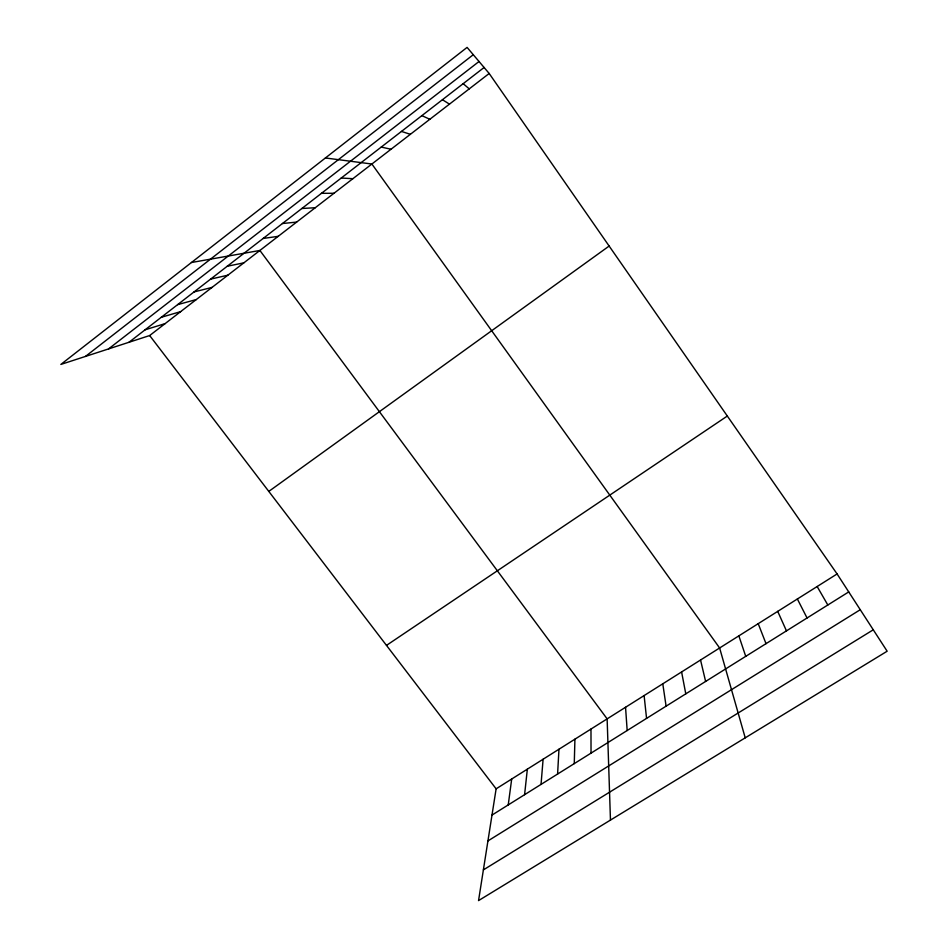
<?xml version="1.0" encoding="UTF-8"?>
<svg xmlns="http://www.w3.org/2000/svg" width="948" height="948" viewBox="0 0 948 948"><rect width="100%" height="100%" fill="white"/><g stroke="black" fill="none" stroke-linecap="round" stroke-linejoin="round"><path stroke-width="1.42" d="M574.263 763.626L574.926 739.167M557.59 774.042L558.976 749.228M541.035 784.411L543.109 759.218M524.588 794.697L527.349 769.148M508.235 804.923L511.695 779.019M149.666 335.545L496.124 788.831L478.55 900.6L887.15 651.217L837.096 573.955L489.18 73.482L467.091 47.4L60.85 364.435L149.666 335.545L489.18 73.482M85.462 356.424L473.277 54.711M108.534 348.923L479.024 61.502M128.999 342.264L484.096 67.486M268.794 491.408L609.137 246.053M386.488 645.387L727.317 416.042M496.124 788.831L837.096 573.955M492 815.079L848.733 591.919M487.936 840.923L860.263 609.718M483.385 869.897L873.274 629.792M145.091 329.809L165.106 323.624M161.302 317.272L180.641 311.631M177.62 304.64L196.283 299.556M194.044 291.937L212.032 287.41M210.586 279.127L227.876 275.181M227.247 266.234L243.837 262.857M191.449 262.513L259.894 250.462L607.135 718.868L610.465 820.091M263.153 238.458L278.202 236.336M282.445 223.527L296.653 222.093M301.891 208.489L315.246 207.731M321.479 193.321L333.98 193.274M341.233 178.034L352.869 178.698M325.401 157.972L371.889 164.016L719.627 647.982L745.223 737.84M381.226 147.082L391.062 149.227M401.466 131.428L410.377 134.308M421.872 115.632L429.847 119.282M442.443 99.718L449.471 104.138M463.181 83.673L469.248 88.875M817.152 586.516L827.817 605.002M797.363 598.994L807.056 617.989M777.716 611.365L786.461 630.882M758.21 623.665L766.02 643.668M738.848 635.859L745.732 656.36M700.548 660.009L705.62 681.446M681.6 671.942L685.783 693.853M662.782 683.804L666.1 706.165M644.107 695.571L646.56 718.394M625.55 707.267L627.173 730.529M590.983 729.048L591.031 753.127"/></g></svg>
